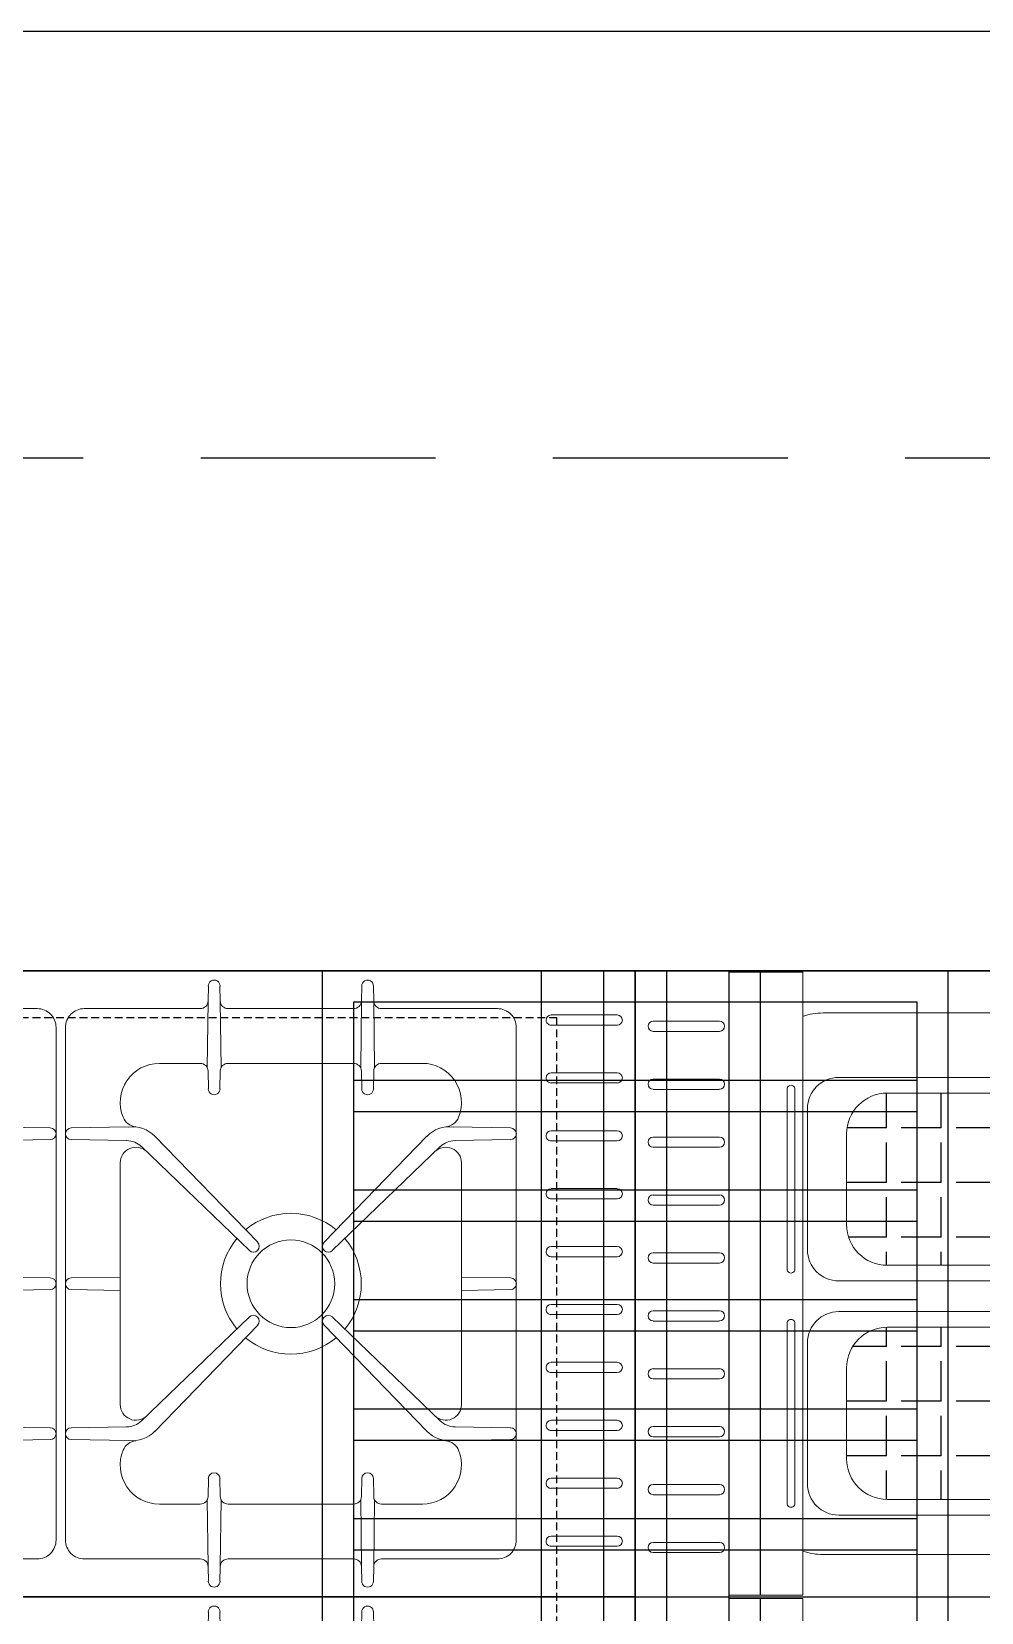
# Model space of a CAD drawing. Header units: millimetres. Extents: x 5004 to 15052, y -6179 to -3495.
# Drawn here: x 6175.5 to 6236.2, y -4165.7 to -4064.7 of the extents above; entities that cross this region are included whole.
import ezdxf

# ---------------------------------------------------------------- set-up
doc = ezdxf.new("R2010")
doc.units = ezdxf.units.MM
doc.linetypes.add('DASHED', pattern=[0.75, 0.5, -0.25])
doc.linetypes.add('HIDDEN', pattern=[0.375, 0.25, -0.125])
doc.layers.add('_AVM PARTNERS RENKLENDIRME', color=7, linetype='Continuous')
doc.layers.add('S2000-002 Çizgi', color=7, linetype='Continuous')
doc.layers.add('GRC-Ekipman', color=4, linetype='Continuous', lineweight=25)

# ---------------------------------------------------------------- blocks, each defined once
blk = doc.blocks.new('G 4LÜ OCAK 7')
for p, q in [((0, -70), (0, 0)), ((0, -70), (0, 0)), ((0, 0), (80, 0)), ((0, 0), (80, 0)), ((0, -6), (80, -6)), ((0, -6), (80, -6))]:
    blk.add_line(p, q)
at = {"color": 251, "lineweight": 9}
for p, q in [((0.98, -16.73), (1.92, -16.71)), ((0.98, -17.47), (1.92, -17.49)), ((0.98, -26.53), (1.92, -26.51)), ((0.98, -27.27), (1.92, -27.29))]:
    blk.add_line(p, q, dxfattribs=at)
for centre, end in [((0.97, -17.1), 271.3397), ((0.97, -26.9), 271.3292)]:
    blk.add_arc(centre, 0.374, 88.6721, end, dxfattribs=at)
blk = doc.blocks.new('A$C6D1B2B1E')
at = {"color": 4}
for p, q in [((0, 70), (40, 70)), ((40, 70), (40, 0)), ((40, 70), (40, 0)), ((0, 64), (40, 64)), ((0, 64), (40, 64))]:
    blk.add_line(p, q, dxfattribs=at)
at = {"color": 4, "linetype": 'Continuous'}
for p, q in [((40, 70), (0, 70)), ((0, 70), (0, 0))]:
    blk.add_line(p, q, dxfattribs=at)
at = {"color": 251, "lineweight": 9}
for p, q in [((2.82, 64.63), (2.82, 68.85)), ((3.47, 64.63), (3.47, 68.85)), ((6.52, 64.63), (6.52, 68.85)), ((7.17, 64.63), (7.17, 68.85)), ((7.17, 64.63), (7.17, 68.85)), ((10.22, 64.63), (10.22, 68.85)), ((10.87, 64.63), (10.87, 68.85)), ((10.87, 64.63), (10.87, 68.85)), ((13.92, 64.63), (13.92, 68.85)), ((14.57, 64.63), (14.57, 68.85)), ((14.57, 64.63), (14.57, 68.85)), ((17.62, 64.63), (17.62, 68.85)), ((18.27, 64.63), (18.27, 68.85)), ((18.27, 64.63), (18.27, 68.85)), ((21.32, 64.63), (21.32, 68.85)), ((21.97, 64.63), (21.97, 68.85)), ((21.97, 64.63), (21.97, 68.85)), ((25.02, 64.63), (25.02, 68.85)), ((25.67, 64.63), (25.67, 68.85)), ((25.67, 64.63), (25.67, 68.85)), ((28.72, 64.63), (28.72, 68.85)), ((29.37, 64.63), (29.37, 68.85)), ((29.37, 64.63), (29.37, 68.85)), ((32.42, 64.63), (32.42, 68.85)), ((33.07, 64.63), (33.07, 68.85)), ((33.07, 64.63), (33.07, 68.85)), ((36.12, 64.63), (36.12, 68.85)), ((36.77, 64.63), (36.77, 68.85)), ((36.77, 64.63), (36.77, 68.85)), ((3.62, 62.4), (20, 62.4)), ((10.04, 62.03), (9.98, 58.37)), ((10.79, 62.02), (10.85, 58.49)), ((19.63, 62.03), (19.57, 58.9)), ((36.38, 62.4), (20, 62.4)), ((20.37, 62.03), (20.43, 58.9)), ((29.21, 62.02), (29.15, 58.49)), ((29.96, 62.03), (30.02, 58.37)), ((2.42, 61.2), (2.42, 53.79)), ((37.58, 61.2), (37.58, 53.79)), ((12.28, 58.9), (27.72, 58.9)), ((10.58, 56.68), (17.35, 50.12)), ((11.24, 57.54), (17.88, 50.64)), ((28.76, 57.54), (22.12, 50.64)), ((29.42, 56.68), (22.65, 50.12)), ((5.92, 56.39), (5.92, 53.79)), ((34.08, 56.4), (34.08, 53.79)), ((0.98, 53.27), (1.92, 53.29)), ((0.98, 52.53), (1.92, 52.51)), ((1.96, 53.29), (6.21, 53.34)), ((7.55, 53.27), (6.41, 53.29)), ((7.55, 52.53), (6.41, 52.51)), ((32.45, 53.27), (33.59, 53.29)), ((32.45, 52.53), (33.59, 52.51)), ((38.04, 53.29), (33.79, 53.34)), ((39.01, 53.27), (38.08, 53.29)), ((39.01, 52.53), (38.08, 52.51)), ((1.96, 52.51), (6.21, 52.46)), ((2.42, 52.01), (2.42, 43.99)), ((5.92, 52.01), (5.92, 43.99)), ((38.04, 52.51), (33.79, 52.46)), ((34.08, 52.01), (34.08, 43.99)), ((37.58, 52.01), (37.58, 43.99)), ((10.57, 39.32), (17.35, 45.88)), ((29.43, 39.32), (22.65, 45.88)), ((17.88, 45.36), (11.24, 38.46)), ((22.12, 45.36), (28.76, 38.46)), ((0.98, 43.47), (1.92, 43.49)), ((1.96, 43.49), (6.21, 43.54)), ((7.55, 43.47), (6.41, 43.49)), ((32.45, 43.47), (33.59, 43.49)), ((38.04, 43.49), (33.79, 43.54)), ((39.01, 43.47), (38.08, 43.49)), ((0.98, 42.73), (1.92, 42.71)), ((1.96, 42.71), (6.21, 42.66)), ((7.55, 42.73), (6.41, 42.71)), ((32.45, 42.73), (33.59, 42.71)), ((38.04, 42.71), (33.79, 42.66)), ((39.01, 42.73), (38.08, 42.71)), ((2.42, 42.21), (2.42, 34.8)), ((5.92, 42.21), (5.92, 39.6)), ((34.08, 42.21), (34.08, 39.6)), ((37.58, 42.21), (37.58, 34.8)), ((10.04, 33.97), (9.98, 37.63)), ((10.79, 33.98), (10.85, 37.51)), ((29.21, 33.98), (29.15, 37.51)), ((29.96, 33.97), (30.02, 37.63)), ((12.28, 37.1), (27.72, 37.1)), ((19.63, 33.97), (19.57, 37.1)), ((20.37, 33.97), (20.43, 37.1)), ((3.62, 33.6), (20, 33.6)), ((36.38, 33.6), (20, 33.6)), ((3.62, 33), (20, 33)), ((10.04, 32.63), (9.98, 28.97)), ((10.79, 32.62), (10.85, 29.09)), ((19.63, 32.63), (19.57, 29.5)), ((36.38, 33), (20, 33)), ((20.37, 32.63), (20.43, 29.5)), ((29.21, 32.62), (29.15, 29.09)), ((29.96, 32.63), (30.02, 28.97)), ((2.42, 31.8), (2.42, 24.39)), ((37.58, 31.8), (37.58, 24.39))]:
    blk.add_line(p, q, dxfattribs=at)
blk.add_circle((20, 48), 2.8, dxfattribs=at)
for centre, radius, start, end in [((3.15, 68.85), 0.325, 90, 180), ((3.15, 68.85), 0.325, 0, 90), ((6.85, 68.85), 0.325, 90, 180), ((6.85, 68.85), 0.325, 0, 90), ((10.55, 68.85), 0.325, 90, 180), ((10.55, 68.85), 0.325, 0, 90), ((14.25, 68.85), 0.325, 90, 180), ((14.25, 68.85), 0.325, 0, 90), ((17.95, 68.85), 0.325, 90, 180), ((17.95, 68.85), 0.325, 0, 90), ((21.65, 68.85), 0.325, 90, 180), ((21.65, 68.85), 0.325, 0, 90), ((25.35, 68.85), 0.325, 90, 180), ((25.35, 68.85), 0.325, 0, 90), ((29.05, 68.85), 0.325, 90, 180), ((29.05, 68.85), 0.325, 0, 90), ((32.75, 68.85), 0.325, 90, 180), ((32.75, 68.85), 0.325, 0, 90), ((36.45, 68.85), 0.325, 90, 180), ((36.45, 68.85), 0.325, 0, 90), ((3.15, 64.63), 0.325, 180, 270), ((3.15, 64.63), 0.325, 270, 0), ((6.85, 64.63), 0.325, 180, 270), ((6.85, 64.63), 0.325, 270, 0), ((10.55, 64.63), 0.325, 180, 270), ((10.55, 64.63), 0.325, 270, 0), ((14.25, 64.63), 0.325, 180, 270), ((14.25, 64.63), 0.325, 270, 0), ((17.95, 64.63), 0.325, 180, 270), ((17.95, 64.63), 0.325, 270, 0), ((21.65, 64.63), 0.325, 180, 270), ((21.65, 64.63), 0.325, 270, 0), ((25.35, 64.63), 0.325, 180, 270), ((25.35, 64.63), 0.325, 270, 0), ((29.05, 64.63), 0.325, 180, 270), ((29.05, 64.63), 0.325, 270, 0), ((32.75, 64.63), 0.325, 180, 270), ((32.75, 64.63), 0.325, 270, 0), ((36.45, 64.63), 0.325, 180, 270), ((36.45, 64.63), 0.325, 270, 0), ((3.62, 61.2), 1.2, 90, 180.1938), ((10.42, 62.03), 0.374, 0, 180), ((20, 62.03), 0.374, 0, 180), ((29.58, 62.03), 0.374, 0, 180), ((36.38, 61.2), 1.2, 359.8062, 90), ((8.42, 56.4), 2.5, 67.8154, 180.2712), ((8.98, 57.79), 1, 6.3162, 67.8154), ((12.28, 57.9), 1, 90, 223.9224), ((27.72, 57.9), 1, 316.0776, 90), ((31.02, 57.79), 1, 112.1832, 173.6848), ((31.58, 56.4), 2.5, 0, 112.1832), ((11.97, 58.12), 2, 172.829, 226.1229), ((12.25, 58.51), 1.4, 180.9787, 223.9224), ((27.75, 58.51), 1.4, 316.0776, 359.0213), ((28.03, 58.12), 2, 313.8771, 7.1708), ((1.92, 53.79), 0.5, 270.8001, 0), ((6.42, 53.79), 0.5, 180, 268.9511), ((33.58, 53.79), 0.5, 271.0489, 0), ((38.08, 53.79), 0.5, 180, 269.1142), ((0.97, 52.9), 0.374, 88.6721, 271.3397), ((7.55, 52.9), 0.374, 270, 90), ((32.45, 52.9), 0.374, 90, 270), ((39.01, 52.9), 0.374, 269.7967, 90), ((1.92, 52.01), 0.5, 0, 89.1978), ((6.42, 52.01), 0.5, 91.0489, 180), ((20, 48), 4.5, 50.0118, 129.9882), ((33.58, 52.01), 0.5, 0, 88.9511), ((38.08, 52.01), 0.5, 90.7854, 180), ((20, 48), 4.5, 140.0116, 219.9883), ((17.61, 50.39), 0.374, 225.9997, 44.0003), ((22.39, 50.39), 0.374, 135.9997, 314.0003), ((20, 48), 4.5, 320.0116, 39.9884), ((17.61, 45.61), 0.374, 315.9997, 134.0003), ((22.39, 45.61), 0.374, 45.9997, 224.0003), ((20, 48), 4.5, 230.0118, 309.9883), ((0.97, 43.1), 0.374, 88.6721, 271.3292), ((1.92, 43.99), 0.5, 270.8001, 0), ((6.42, 43.99), 0.5, 180, 268.9511), ((7.55, 43.1), 0.374, 270, 90), ((32.45, 43.1), 0.374, 90, 270), ((33.58, 43.99), 0.5, 271.0489, 0), ((38.08, 43.99), 0.5, 180, 269.1999), ((39.01, 43.1), 0.374, 270, 90), ((1.92, 42.21), 0.5, 0, 89.1978), ((6.42, 42.21), 0.5, 91.0489, 180), ((33.58, 42.21), 0.5, 0, 88.9511), ((38.08, 42.21), 0.5, 90.8022, 180), ((8.42, 39.6), 2.5, 180, 292.1833), ((31.58, 39.6), 2.5, 247.8166, 0), ((11.97, 37.88), 2, 134.0742, 187.171), ((12.25, 37.49), 1.4, 136.0774, 179.0213), ((12.28, 38.1), 1, 136.0774, 270), ((27.72, 38.1), 1, 270, 43.9226), ((27.75, 37.49), 1.4, 0.9787, 43.9226), ((28.03, 37.88), 2, 352.8292, 45.9258), ((8.98, 38.21), 1, 292.1833, 353.6843), ((31.02, 38.21), 1, 186.316, 247.8166), ((3.62, 34.8), 1.2, 179.8062, 270), ((36.38, 34.8), 1.2, 270, 0.1938), ((10.42, 33.97), 0.374, 180, 0), ((20, 33.97), 0.374, 180, 0), ((29.58, 33.97), 0.374, 180, 0), ((3.62, 31.8), 1.2, 90, 180.1938), ((10.42, 32.63), 0.374, 0, 180), ((20, 32.63), 0.374, 0, 180), ((29.58, 32.63), 0.374, 0, 180), ((36.38, 31.8), 1.2, 359.8062, 90)]:
    blk.add_arc(centre, radius, start, end, dxfattribs=at)
blk = doc.blocks.new('G 4 SEPET FRİTÖZ 7')
at = {"layer": 'GRC-Ekipman', "linetype": 'Continuous'}
h = blk.add_hatch(dxfattribs=at)
h.set_pattern_fill('ANGLE', color=251, scale=0.5)
h.set_pattern_definition([(0, (-114686.2975, 4642.0194), (0, 3.4925), [2.54, -0.9525]), (90, (-114686.2975, 4642.0194), (-3.4925, 2e-16), [2.54, -0.9525])])
h.paths.add_polyline_path([(7.82, -40.9, 0.414214), (10.42, -43.5), (16.22, -43.5, 0.414214), (18.82, -40.9), (18.82, -16.1, 0.414214), (16.22, -13.5), (10.42, -13.5, 0.414214), (7.82, -16.1)])
h.paths.add_polyline_path([(22.78, -40.9, 0.414214), (25.38, -43.5), (31.18, -43.5, 0.414214), (33.78, -40.9), (33.78, -16.1, 0.414214), (31.18, -13.5), (25.38, -13.5, 0.414214), (22.78, -16.1)])
h.paths.add_polyline_path([(46.22, -40.9, 0.414214), (48.82, -43.5), (54.62, -43.5, 0.414214), (57.22, -40.9), (57.22, -16.1, 0.414214), (54.62, -13.5), (48.82, -13.5, 0.414214), (46.22, -16.1)])
h.paths.add_polyline_path([(72.18, -16.1, 0.414214), (69.58, -13.5), (63.78, -13.5, 0.414214), (61.18, -16.1), (61.18, -40.9, 0.414214), (63.78, -43.5), (69.58, -43.5, 0.414214), (72.18, -40.9)])
for p, q in [((0, 0), (80, 0)), ((0, 0), (80, 0)), ((80, 0), (80, -70)), ((80, 0), (80, -70)), ((0, -6), (80, -6)), ((0, -6), (80, -6)), ((0.1, -8), (39.9, -8)), ((40.1, -8), (79.9, -8))]:
    blk.add_line(p, q)
at = {"color": 251, "lineweight": 9}
for p, q in [((42.82, -5.38), (42.82, -1.15)), ((43.47, -5.38), (43.47, -1.15)), ((46.52, -5.38), (46.52, -1.15)), ((47.17, -5.38), (47.17, -1.15)), ((47.17, -5.38), (47.17, -1.15)), ((50.22, -5.38), (50.22, -1.15)), ((50.87, -5.38), (50.87, -1.15)), ((50.87, -5.38), (50.87, -1.15)), ((53.92, -5.38), (53.92, -1.15)), ((54.57, -5.38), (54.57, -1.15)), ((54.57, -5.38), (54.57, -1.15)), ((57.62, -5.38), (57.62, -1.15)), ((58.27, -5.38), (58.27, -1.15)), ((58.27, -5.38), (58.27, -1.15)), ((61.32, -5.38), (61.32, -1.15)), ((61.97, -5.38), (61.97, -1.15)), ((61.97, -5.38), (61.97, -1.15)), ((65.02, -5.38), (65.02, -1.15)), ((65.67, -5.38), (65.67, -1.15)), ((65.67, -5.38), (65.67, -1.15)), ((68.72, -5.38), (68.72, -1.15)), ((69.37, -5.38), (69.37, -1.15)), ((69.37, -5.38), (69.37, -1.15)), ((72.42, -5.38), (72.42, -1.15)), ((73.07, -5.38), (73.07, -1.15)), ((73.07, -5.38), (73.07, -1.15)), ((76.12, -5.38), (76.12, -1.15)), ((76.77, -5.38), (76.77, -1.15)), ((76.77, -5.38), (76.77, -1.15)), ((39.9, -10.7), (39.9, -6)), ((40.1, -6), (40.1, -10.7)), ((79.9, -10.7), (79.9, -6)), ((45.97, -9.7), (57.47, -9.7)), ((60.93, -9.7), (72.43, -9.7)), ((0.1, -10.7), (39.9, -10.7)), ((40.1, -10.7), (79.9, -10.7)), ((45.97, -10.2), (57.47, -10.2)), ((56.22, -11), (47.22, -11)), ((60.93, -10.2), (72.43, -10.2)), ((71.18, -11), (62.18, -11)), ((42.7, -12), (42.7, -61)), ((77.3, -61), (77.3, -12)), ((45.22, -13), (45.22, -44)), ((58.22, -13), (58.22, -44)), ((60.18, -13), (60.18, -44)), ((73.18, -13), (73.18, -44)), ((54.62, -13.5), (48.82, -13.5)), ((69.58, -13.5), (63.78, -13.5)), ((46.22, -16.1), (46.22, -40.9)), ((57.22, -16.1), (57.22, -40.9)), ((61.18, -16.1), (61.18, -40.9)), ((72.18, -16.1), (72.18, -40.9))]:
    blk.add_line(p, q, dxfattribs=at)
for centre, radius, start, end in [((43.15, -1.15), 0.325, 90, 180), ((43.15, -1.15), 0.325, 0, 90), ((46.85, -1.15), 0.325, 90, 180), ((46.85, -1.15), 0.325, 0, 90), ((50.55, -1.15), 0.325, 90, 180), ((50.55, -1.15), 0.325, 0, 90), ((54.25, -1.15), 0.325, 90, 180), ((54.25, -1.15), 0.325, 0, 90), ((57.95, -1.15), 0.325, 90, 180), ((57.95, -1.15), 0.325, 0, 90), ((61.65, -1.15), 0.325, 90, 180), ((61.65, -1.15), 0.325, 0, 90), ((65.35, -1.15), 0.325, 90, 180), ((65.35, -1.15), 0.325, 0, 90), ((69.05, -1.15), 0.325, 90, 180), ((69.05, -1.15), 0.325, 0, 90), ((72.75, -1.15), 0.325, 90, 180), ((72.75, -1.15), 0.325, 0, 90), ((76.45, -1.15), 0.325, 90, 180), ((76.45, -1.15), 0.325, 0, 90), ((43.15, -5.38), 0.325, 180, 270), ((43.15, -5.38), 0.325, 270, 0), ((46.85, -5.38), 0.325, 180, 270), ((46.85, -5.38), 0.325, 270, 0), ((50.55, -5.38), 0.325, 180, 270), ((50.55, -5.38), 0.325, 270, 0), ((54.25, -5.38), 0.325, 180, 270), ((54.25, -5.38), 0.325, 270, 0), ((57.95, -5.38), 0.325, 180, 270), ((57.95, -5.38), 0.325, 270, 0), ((61.65, -5.38), 0.325, 180, 270), ((61.65, -5.38), 0.325, 270, 0), ((65.35, -5.38), 0.325, 180, 270), ((65.35, -5.38), 0.325, 270, 0), ((69.05, -5.38), 0.325, 180, 270), ((69.05, -5.38), 0.325, 270, 0), ((72.75, -5.38), 0.325, 180, 270), ((72.75, -5.38), 0.325, 270, 0), ((76.45, -5.38), 0.325, 180, 270), ((76.45, -5.38), 0.325, 270, 0), ((45.97, -9.95), 0.25, 90, 270.0001), ((57.47, -9.95), 0.25, 269.9999, 90), ((60.93, -9.95), 0.25, 90, 270.0001), ((72.43, -9.95), 0.25, 269.9999, 90), ((46.7, -12), 4, 161.0347, 180), ((47.22, -13), 2, 90, 180), ((56.22, -13), 2, 0, 90), ((62.18, -13), 2, 90, 180), ((71.18, -13), 2, 0, 90), ((73.3, -12), 4, 0, 18.9653), ((48.82, -16.1), 2.6, 90, 180), ((54.62, -16.1), 2.6, 0, 90), ((63.78, -16.1), 2.6, 90, 180), ((69.58, -16.1), 2.6, 0, 90)]:
    blk.add_arc(centre, radius, start, end, dxfattribs=at)
blk = doc.blocks.new('TAVA RAFI 240')
at = {"color": 251}
for p, q in [((117117.24, -10704.9), (117117.24, -10740.9)), ((117119.24, -10704.9), (117119.24, -10740.9)), ((117124.24, -10704.9), (117124.24, -10740.9)), ((117126.24, -10704.9), (117126.24, -10740.9)), ((117131.24, -10704.9), (117131.24, -10740.9)), ((117133.24, -10704.9), (117133.24, -10740.9)), ((117138.24, -10704.9), (117138.24, -10740.9)), ((117140.24, -10704.9), (117140.24, -10740.9)), ((117145.24, -10704.9), (117145.24, -10740.9)), ((117147.24, -10704.9), (117147.24, -10740.9))]:
    blk.add_line(p, q, dxfattribs=at)
at = {"color": 4}
blk.add_line((117152.24, -10704.9), (117147.24, -10704.9), dxfattribs=at)
blk.add_lwpolyline([(117154.24, -10722.9), (117154.24, -10702.9), (116854.24, -10702.9), (116854.24, -10742.9), (117154.24, -10742.9), (117154.24, -10722.9)], dxfattribs=at)
blk.add_lwpolyline([(117152.24, -10722.9), (117152.24, -10704.9), (116856.24, -10704.9), (116856.24, -10740.9), (117152.24, -10740.9)], close=True, dxfattribs=at)
blk = doc.blocks.new('A$C469D6A64')
at = {"layer": 'S2000-002 Çizgi'}
blk.add_line((188, 72.6), (0, 72.6), dxfattribs=at)
blk.add_lwpolyline([(188, 4.6), (188, 74.6), (0, 74.6), (0, 4.6)], close=True, dxfattribs=at)
at = {"layer": 'S2000-002 Çizgi', "linetype": 'DASHED'}
blk.add_lwpolyline([(140, 69.6), (3, 69.6), (3, 7.6), (140, 7.6)], close=True, dxfattribs=at)

msp = doc.modelspace()

# ---------------------------------------------------------------- linework, layer by layer
msp.add_line((6144.09, -4164.67), (6284.09, -4164.67))
msp.add_lwpolyline([(6144.09, -4124.67), (6284.09, -4124.67), (6284.09, -4064.67), (6144.09, -4064.67)], close=True)
at = {"linetype": 'HIDDEN', "ltscale": 60}
msp.add_lwpolyline([(6114.35, -4512.67), (6313.83, -4512.67), (6313.83, -4091.93), (6114.35, -4091.93)], close=True, dxfattribs=at)

# ---------------------------------------------------------------- block references
at = {"layer": '_AVM PARTNERS RENKLENDIRME', "rotation": 90}
msp.add_blockref('TAVA RAFI 240', (-4508.81, -121278.91), dxfattribs=at)
at = {"layer": 'GRC-Ekipman', "rotation": 270}
for name, p in [('A$C6D1B2B1E', (6144.09, -4124.67)), ('G 4LÜ OCAK 7', (6214.09, -4164.67))]:
    msp.add_blockref(name, p, dxfattribs=at)
at = {"layer": 'GRC-Ekipman', "linetype": 'Continuous', "rotation": 90}
msp.add_blockref('G 4 SEPET FRİTÖZ 7', (6214.09, -4204.67), dxfattribs=at)
at = {"layer": 'S2000-002 Çizgi'}
for p, rotation in [((6139.49, -4124.67), 270), ((6288.69, -4312.67), 89.99999999999999)]:
    msp.add_blockref('A$C469D6A64', p, dxfattribs=dict(at, rotation=rotation))

doc.saveas('drawing.dxf')
